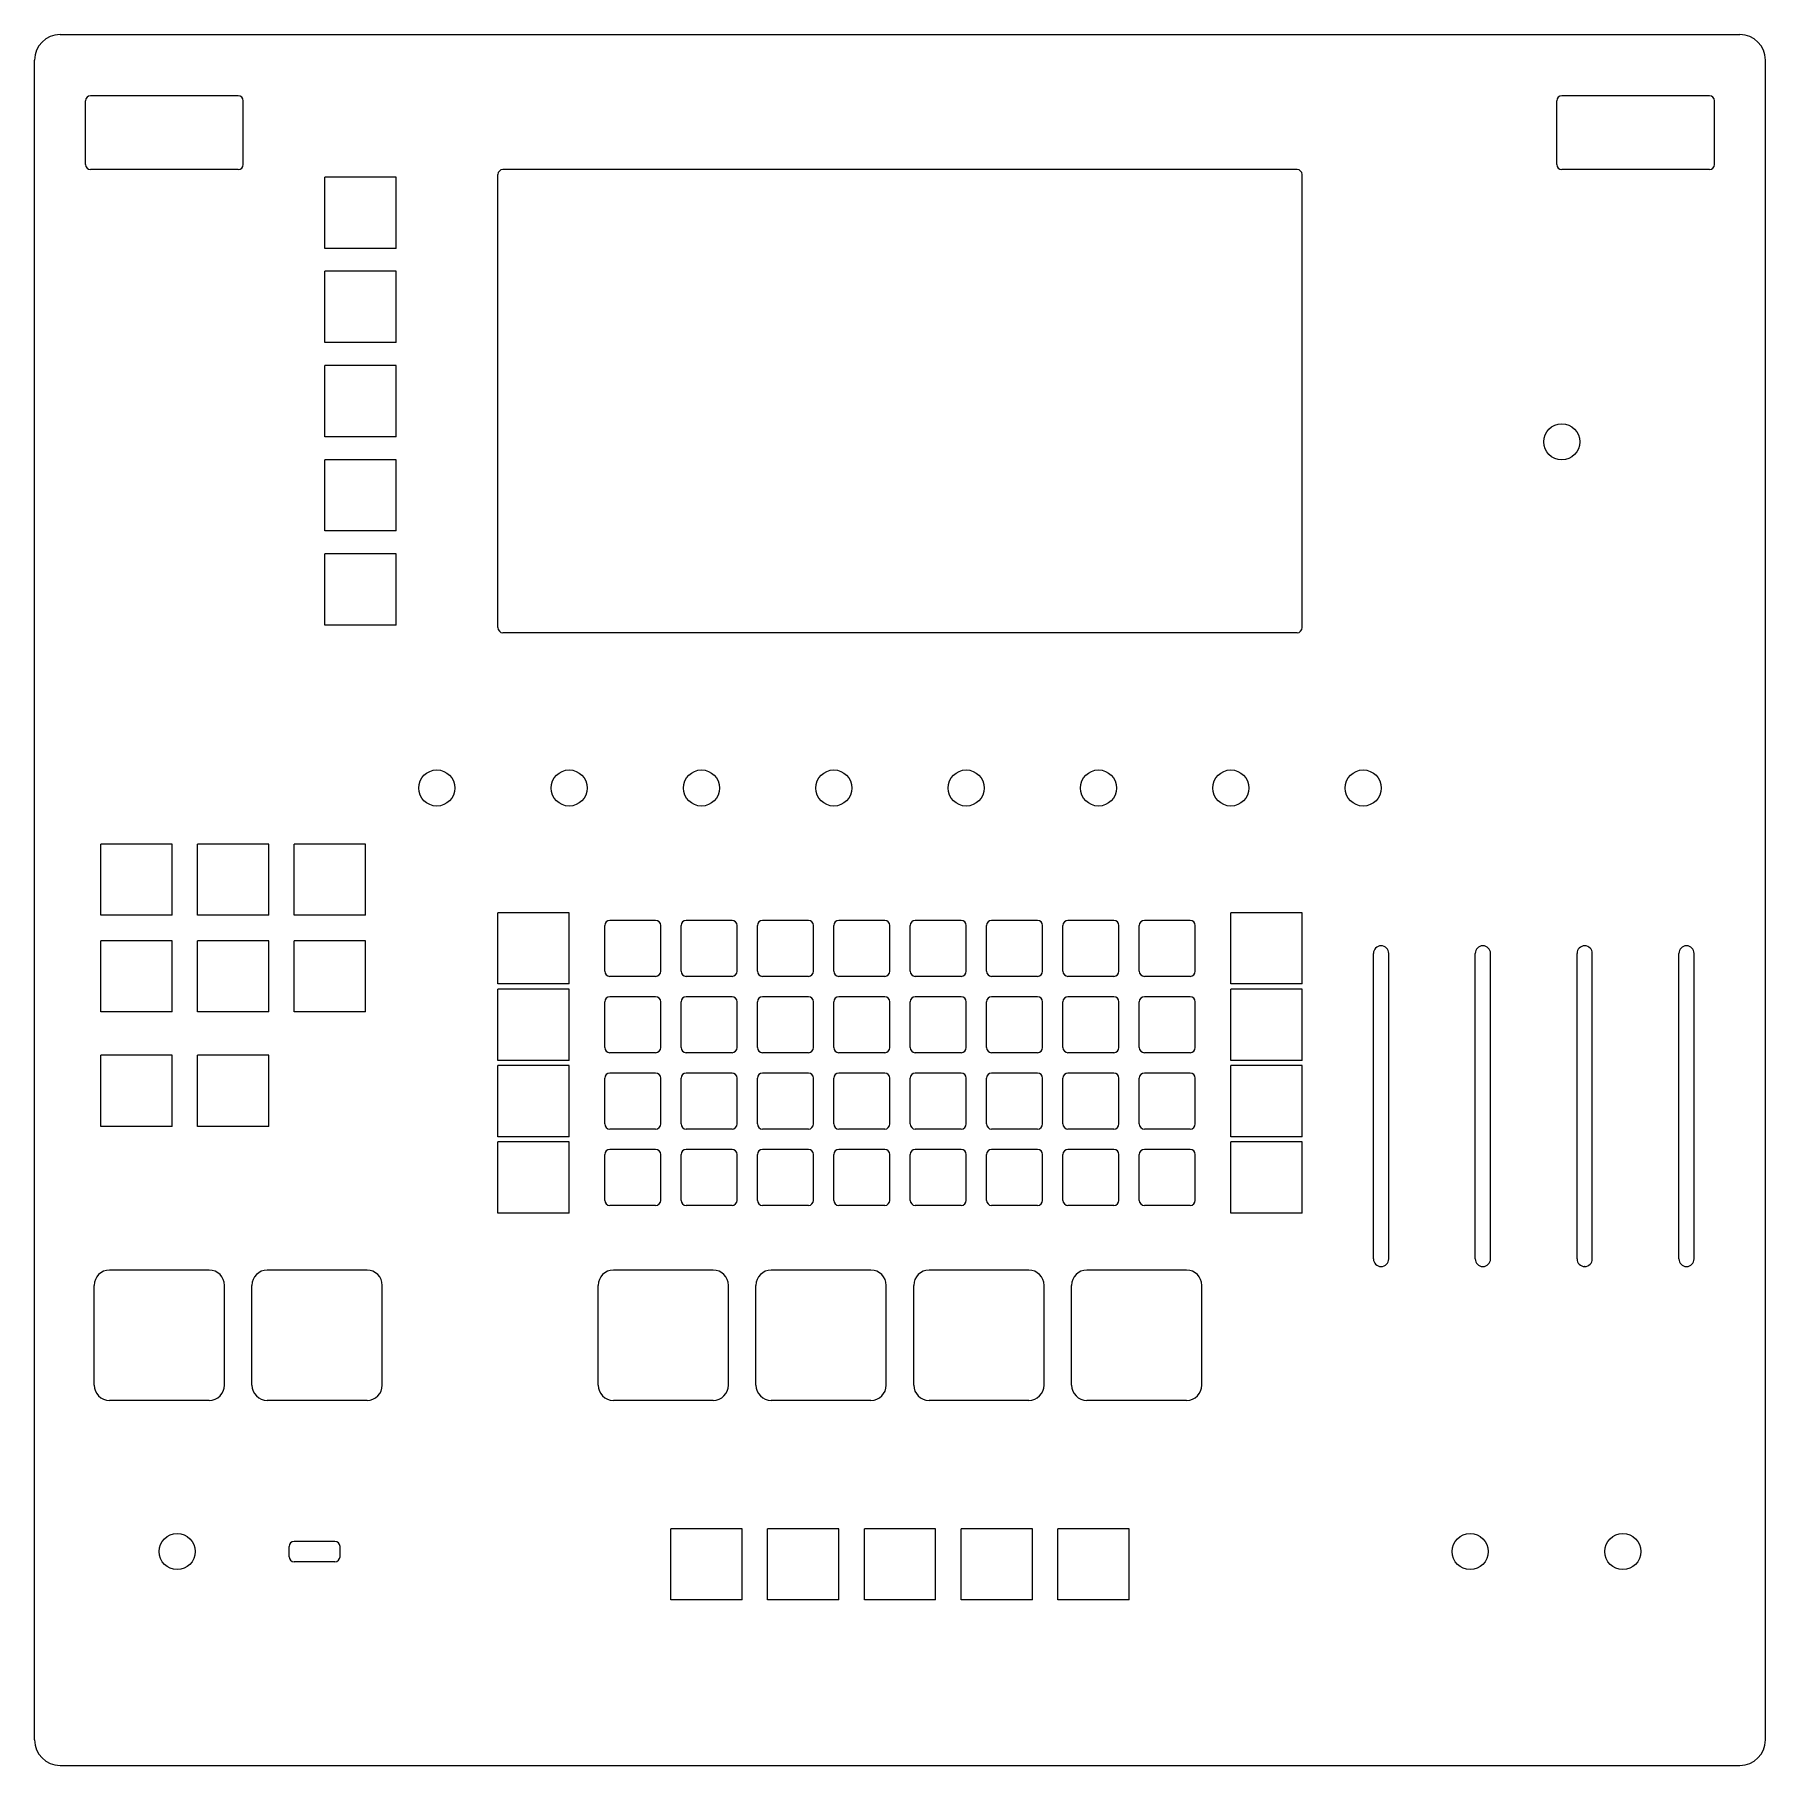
# Model space of a CAD drawing. Header units: millimetres. Extents: x 0 to 340, y 0 to 340.
import ezdxf

# ---------------------------------------------------------------- set-up
doc = ezdxf.new("R2010")
doc.units = ezdxf.units.MM
doc.layers.add('tmp_panel', color=7, linetype='CONTINUOUS')

msp = doc.modelspace()

# ---------------------------------------------------------------- linework, layer by layer
at = {"layer": 'tmp_panel'}
for p, q in [((5, 340, 85), (335, 340, 85)), ((0, 5, 85), (0, 335, 85)), ((340, 5, 85), (340, 335, 85)), ((10, 314.5, 85), (10, 327, 85)), ((40, 328, 85), (11, 328, 85)), ((41, 314.5, 85), (41, 327, 85)), ((299, 314.5, 85), (299, 327, 85)), ((329, 328, 85), (300, 328, 85)), ((330, 314.5, 85), (330, 327, 85)), ((40, 313.5, 85), (11, 313.5, 85)), ((248, 313.5, 85), (92, 313.5, 85)), ((329, 313.5, 85), (300, 313.5, 85)), ((71, 312, 85), (57, 312, 85)), ((57, 298, 85), (57, 312, 85)), ((71, 298, 85), (71, 312, 85)), ((91, 223.5, 85), (91, 312.5, 85)), ((249, 223.5, 85), (249, 312.5, 85)), ((71, 298, 85), (57, 298, 85)), ((71, 293.5, 85), (57, 293.5, 85)), ((57, 279.5, 85), (57, 293.5, 85)), ((71, 279.5, 85), (71, 293.5, 85)), ((71, 279.5, 85), (57, 279.5, 85)), ((71, 275, 85), (57, 275, 85)), ((57, 261, 85), (57, 275, 85)), ((71, 261, 85), (71, 275, 85)), ((71, 261, 85), (57, 261, 85)), ((71, 256.5, 85), (57, 256.5, 85)), ((57, 242.5, 85), (57, 256.5, 85)), ((71, 242.5, 85), (71, 256.5, 85)), ((71, 242.5, 85), (57, 242.5, 85)), ((71, 238, 85), (57, 238, 85)), ((57, 224, 85), (57, 238, 85)), ((71, 224, 85), (71, 238, 85)), ((71, 224, 85), (57, 224, 85)), ((248, 222.5, 85), (92, 222.5, 85)), ((27, 181, 85), (13, 181, 85)), ((13, 167, 85), (13, 181, 85)), ((27, 167, 85), (27, 181, 85)), ((46, 181, 85), (32, 181, 85)), ((32, 167, 85), (32, 181, 85)), ((46, 167, 85), (46, 181, 85)), ((65, 181, 85), (51, 181, 85)), ((51, 167, 85), (51, 181, 85)), ((65, 167, 85), (65, 181, 85)), ((27, 167, 85), (13, 167, 85)), ((46, 167, 85), (32, 167, 85)), ((65, 167, 85), (51, 167, 85)), ((105, 167.5, 85), (91, 167.5, 85)), ((91, 153.5, 85), (91, 167.5, 85)), ((105, 153.5, 85), (105, 167.5, 85)), ((249, 167.5, 85), (235, 167.5, 85)), ((235, 153.5, 85), (235, 167.5, 85)), ((249, 153.5, 85), (249, 167.5, 85)), ((112, 156, 85), (112, 165, 85)), ((122, 166, 85), (113, 166, 85)), ((123, 156, 85), (123, 165, 85)), ((127, 156, 85), (127, 165, 85)), ((137, 166, 85), (128, 166, 85)), ((138, 156, 85), (138, 165, 85)), ((142, 156, 85), (142, 165, 85)), ((152, 166, 85), (143, 166, 85)), ((153, 156, 85), (153, 165, 85)), ((157, 156, 85), (157, 165, 85)), ((167, 166, 85), (158, 166, 85)), ((168, 156, 85), (168, 165, 85)), ((172, 156, 85), (172, 165, 85)), ((182, 166, 85), (173, 166, 85)), ((183, 156, 85), (183, 165, 85)), ((187, 156, 85), (187, 165, 85)), ((197, 166, 85), (188, 166, 85)), ((198, 156, 85), (198, 165, 85)), ((202, 156, 85), (202, 165, 85)), ((212, 166, 85), (203, 166, 85)), ((213, 156, 85), (213, 165, 85)), ((217, 156, 85), (217, 165, 85)), ((227, 166, 85), (218, 166, 85)), ((228, 156, 85), (228, 165, 85)), ((27, 162, 85), (13, 162, 85)), ((13, 148, 85), (13, 162, 85)), ((27, 148, 85), (27, 162, 85)), ((46, 162, 85), (32, 162, 85)), ((32, 148, 85), (32, 162, 85)), ((46, 148, 85), (46, 162, 85)), ((65, 162, 85), (51, 162, 85)), ((51, 148, 85), (51, 162, 85)), ((65, 148, 85), (65, 162, 85)), ((264.51, 161, 85), (264.49, 161, 85)), ((284.51, 161, 85), (284.49, 161, 85)), ((304.51, 161, 85), (304.49, 161, 85)), ((324.51, 161, 85), (324.49, 161, 85)), ((263, 99.49, 85), (263, 159.51, 85)), ((266, 99.49, 85), (266, 159.51, 85)), ((283, 99.49, 85), (283, 159.51, 85)), ((286, 99.49, 85), (286, 159.51, 85)), ((303, 99.49, 85), (303, 159.51, 85)), ((306, 99.49, 85), (306, 159.51, 85)), ((323, 99.49, 85), (323, 159.51, 85)), ((326, 99.49, 85), (326, 159.51, 85)), ((105, 153.5, 85), (91, 153.5, 85)), ((122, 155, 85), (113, 155, 85)), ((137, 155, 85), (128, 155, 85)), ((152, 155, 85), (143, 155, 85)), ((167, 155, 85), (158, 155, 85)), ((182, 155, 85), (173, 155, 85)), ((197, 155, 85), (188, 155, 85)), ((212, 155, 85), (203, 155, 85)), ((227, 155, 85), (218, 155, 85)), ((249, 153.5, 85), (235, 153.5, 85)), ((105, 152.5, 85), (91, 152.5, 85)), ((91, 138.5, 85), (91, 152.5, 85)), ((105, 138.5, 85), (105, 152.5, 85)), ((112, 141, 85), (112, 150, 85)), ((122, 151, 85), (113, 151, 85)), ((123, 141, 85), (123, 150, 85)), ((127, 141, 85), (127, 150, 85)), ((137, 151, 85), (128, 151, 85)), ((138, 141, 85), (138, 150, 85)), ((142, 141, 85), (142, 150, 85)), ((152, 151, 85), (143, 151, 85)), ((153, 141, 85), (153, 150, 85)), ((157, 141, 85), (157, 150, 85)), ((167, 151, 85), (158, 151, 85)), ((168, 141, 85), (168, 150, 85)), ((172, 141, 85), (172, 150, 85)), ((182, 151, 85), (173, 151, 85)), ((183, 141, 85), (183, 150, 85)), ((187, 141, 85), (187, 150, 85)), ((197, 151, 85), (188, 151, 85)), ((198, 141, 85), (198, 150, 85)), ((202, 141, 85), (202, 150, 85)), ((212, 151, 85), (203, 151, 85)), ((213, 141, 85), (213, 150, 85)), ((217, 141, 85), (217, 150, 85)), ((227, 151, 85), (218, 151, 85)), ((228, 141, 85), (228, 150, 85)), ((249, 152.5, 85), (235, 152.5, 85)), ((235, 138.5, 85), (235, 152.5, 85)), ((249, 138.5, 85), (249, 152.5, 85)), ((27, 148, 85), (13, 148, 85)), ((46, 148, 85), (32, 148, 85)), ((65, 148, 85), (51, 148, 85)), ((27, 139.5, 85), (13, 139.5, 85)), ((13, 125.5, 85), (13, 139.5, 85)), ((27, 125.5, 85), (27, 139.5, 85)), ((46, 139.5, 85), (32, 139.5, 85)), ((32, 125.5, 85), (32, 139.5, 85)), ((46, 125.5, 85), (46, 139.5, 85)), ((122, 140, 85), (113, 140, 85)), ((137, 140, 85), (128, 140, 85)), ((152, 140, 85), (143, 140, 85)), ((167, 140, 85), (158, 140, 85)), ((182, 140, 85), (173, 140, 85)), ((197, 140, 85), (188, 140, 85)), ((212, 140, 85), (203, 140, 85)), ((227, 140, 85), (218, 140, 85)), ((105, 138.5, 85), (91, 138.5, 85)), ((105, 137.5, 85), (91, 137.5, 85)), ((91, 123.5, 85), (91, 137.5, 85)), ((105, 123.5, 85), (105, 137.5, 85)), ((122, 136, 85), (113, 136, 85)), ((137, 136, 85), (128, 136, 85)), ((152, 136, 85), (143, 136, 85)), ((167, 136, 85), (158, 136, 85)), ((182, 136, 85), (173, 136, 85)), ((197, 136, 85), (188, 136, 85)), ((212, 136, 85), (203, 136, 85)), ((227, 136, 85), (218, 136, 85)), ((249, 138.5, 85), (235, 138.5, 85)), ((249, 137.5, 85), (235, 137.5, 85)), ((235, 123.5, 85), (235, 137.5, 85)), ((249, 123.5, 85), (249, 137.5, 85)), ((112, 126, 85), (112, 135, 85)), ((123, 126, 85), (123, 135, 85)), ((127, 126, 85), (127, 135, 85)), ((138, 126, 85), (138, 135, 85)), ((142, 126, 85), (142, 135, 85)), ((153, 126, 85), (153, 135, 85)), ((157, 126, 85), (157, 135, 85)), ((168, 126, 85), (168, 135, 85)), ((172, 126, 85), (172, 135, 85)), ((183, 126, 85), (183, 135, 85)), ((187, 126, 85), (187, 135, 85)), ((198, 126, 85), (198, 135, 85)), ((202, 126, 85), (202, 135, 85)), ((213, 126, 85), (213, 135, 85)), ((217, 126, 85), (217, 135, 85)), ((228, 126, 85), (228, 135, 85)), ((27, 125.5, 85), (13, 125.5, 85)), ((46, 125.5, 85), (32, 125.5, 85)), ((105, 123.5, 85), (91, 123.5, 85)), ((105, 122.5, 85), (91, 122.5, 85)), ((91, 108.5, 85), (91, 122.5, 85)), ((105, 108.5, 85), (105, 122.5, 85)), ((122, 125, 85), (113, 125, 85)), ((137, 125, 85), (128, 125, 85)), ((152, 125, 85), (143, 125, 85)), ((167, 125, 85), (158, 125, 85)), ((182, 125, 85), (173, 125, 85)), ((197, 125, 85), (188, 125, 85)), ((212, 125, 85), (203, 125, 85)), ((227, 125, 85), (218, 125, 85)), ((249, 123.5, 85), (235, 123.5, 85)), ((249, 122.5, 85), (235, 122.5, 85)), ((235, 108.5, 85), (235, 122.5, 85)), ((249, 108.5, 85), (249, 122.5, 85)), ((112, 111, 85), (112, 120, 85)), ((122, 121, 85), (113, 121, 85)), ((123, 111, 85), (123, 120, 85)), ((127, 111, 85), (127, 120, 85)), ((137, 121, 85), (128, 121, 85)), ((138, 111, 85), (138, 120, 85)), ((142, 111, 85), (142, 120, 85)), ((152, 121, 85), (143, 121, 85)), ((153, 111, 85), (153, 120, 85)), ((157, 111, 85), (157, 120, 85)), ((167, 121, 85), (158, 121, 85)), ((168, 111, 85), (168, 120, 85)), ((172, 111, 85), (172, 120, 85)), ((182, 121, 85), (173, 121, 85)), ((183, 111, 85), (183, 120, 85)), ((187, 111, 85), (187, 120, 85)), ((197, 121, 85), (188, 121, 85)), ((198, 111, 85), (198, 120, 85)), ((202, 111, 85), (202, 120, 85)), ((212, 121, 85), (203, 121, 85)), ((213, 111, 85), (213, 120, 85)), ((217, 111, 85), (217, 120, 85)), ((227, 121, 85), (218, 121, 85)), ((228, 111, 85), (228, 120, 85)), ((122, 110, 85), (113, 110, 85)), ((137, 110, 85), (128, 110, 85)), ((152, 110, 85), (143, 110, 85)), ((167, 110, 85), (158, 110, 85)), ((182, 110, 85), (173, 110, 85)), ((197, 110, 85), (188, 110, 85)), ((212, 110, 85), (203, 110, 85)), ((227, 110, 85), (218, 110, 85)), ((105, 108.5, 85), (91, 108.5, 85)), ((249, 108.5, 85), (235, 108.5, 85)), ((34.3, 97.3, 85), (14.7, 97.3, 85)), ((65.3, 97.3, 85), (45.7, 97.3, 85)), ((133.3, 97.3, 85), (113.7, 97.3, 85)), ((164.3, 97.3, 85), (144.7, 97.3, 85)), ((195.3, 97.3, 85), (175.7, 97.3, 85)), ((226.3, 97.3, 85), (206.7, 97.3, 85)), ((264.51, 98, 85), (264.49, 98, 85)), ((284.51, 98, 85), (284.49, 98, 85)), ((304.51, 98, 85), (304.49, 98, 85)), ((324.51, 98, 85), (324.49, 98, 85)), ((11.7, 74.7, 85), (11.7, 94.3, 85)), ((37.3, 74.7, 85), (37.3, 94.3, 85)), ((42.7, 74.7, 85), (42.7, 94.3, 85)), ((68.3, 74.7, 85), (68.3, 94.3, 85)), ((110.7, 74.7, 85), (110.7, 94.3, 85)), ((136.3, 74.7, 85), (136.3, 94.3, 85)), ((141.7, 74.7, 85), (141.7, 94.3, 85)), ((167.3, 74.7, 85), (167.3, 94.3, 85)), ((172.7, 74.7, 85), (172.7, 94.3, 85)), ((198.3, 74.7, 85), (198.3, 94.3, 85)), ((203.7, 74.7, 85), (203.7, 94.3, 85)), ((229.3, 74.7, 85), (229.3, 94.3, 85)), ((34.3, 71.7, 85), (14.7, 71.7, 85)), ((65.3, 71.7, 85), (45.7, 71.7, 85)), ((133.3, 71.7, 85), (113.7, 71.7, 85)), ((164.3, 71.7, 85), (144.7, 71.7, 85)), ((195.3, 71.7, 85), (175.7, 71.7, 85)), ((226.3, 71.7, 85), (206.7, 71.7, 85)), ((139, 46.5, 85), (125, 46.5, 85)), ((125, 32.5, 85), (125, 46.5, 85)), ((139, 32.5, 85), (139, 46.5, 85)), ((158, 46.5, 85), (144, 46.5, 85)), ((144, 32.5, 85), (144, 46.5, 85)), ((158, 32.5, 85), (158, 46.5, 85)), ((177, 46.5, 85), (163, 46.5, 85)), ((163, 32.5, 85), (163, 46.5, 85)), ((177, 32.5, 85), (177, 46.5, 85)), ((196, 46.5, 85), (182, 46.5, 85)), ((182, 32.5, 85), (182, 46.5, 85)), ((196, 32.5, 85), (196, 46.5, 85)), ((215, 46.5, 85), (201, 46.5, 85)), ((201, 32.5, 85), (201, 46.5, 85)), ((215, 32.5, 85), (215, 46.5, 85)), ((50, 41, 85), (50, 43, 85)), ((59, 44, 85), (51, 44, 85)), ((60, 41, 85), (60, 43, 85)), ((59, 40, 85), (51, 40, 85)), ((139, 32.5, 85), (125, 32.5, 85)), ((158, 32.5, 85), (144, 32.5, 85)), ((177, 32.5, 85), (163, 32.5, 85)), ((196, 32.5, 85), (182, 32.5, 85)), ((215, 32.5, 85), (201, 32.5, 85)), ((5, 0, 85), (335, 0, 85))]:
    msp.add_line(p, q, dxfattribs=at)
for centre in [(300, 260, 85), (79, 192, 85), (105, 192, 85), (131, 192, 85), (157, 192, 85), (183, 192, 85), (209, 192, 85), (235, 192, 85), (261, 192, 85), (28, 42, 85), (282, 42, 85), (312, 42, 85)]:
    msp.add_circle(centre, 3.55, dxfattribs=at)
for centre, radius, start, end in [((5, 335, 85), 5, 90, 180), ((335, 335, 85), 5, 0, 90), ((11, 327, 85), 1, 90, 180), ((40, 327, 85), 1, 0, 90), ((300, 327, 85), 1, 90, 180), ((329, 327, 85), 1, 0, 90), ((11, 314.5, 85), 1, 180, -90), ((40, 314.5, 85), 1, -90, 0), ((92, 312.5, 85), 1, 90, 180), ((248, 312.5, 85), 1, 0, 90), ((300, 314.5, 85), 1, 180, -90), ((329, 314.5, 85), 1, -90, 0), ((92, 223.5, 85), 1, 180, -90), ((248, 223.5, 85), 1, -90, 0), ((113, 165, 85), 1, 90, 180), ((122, 165, 85), 1, 0, 90), ((128, 165, 85), 1, 90, 180), ((137, 165, 85), 1, 0, 90), ((143, 165, 85), 1, 90, 180), ((152, 165, 85), 1, 0, 90), ((158, 165, 85), 1, 90, 180), ((167, 165, 85), 1, 0, 90), ((173, 165, 85), 1, 90, 180), ((182, 165, 85), 1, 0, 90), ((188, 165, 85), 1, 90, 180), ((197, 165, 85), 1, 0, 90), ((203, 165, 85), 1, 90, 180), ((212, 165, 85), 1, 0, 90), ((218, 165, 85), 1, 90, 180), ((227, 165, 85), 1, 0, 90), ((264.49, 159.51, 85), 1.49, 90, 180), ((264.51, 159.51, 85), 1.49, 0, 90), ((284.49, 159.51, 85), 1.49, 90, 180), ((284.51, 159.51, 85), 1.49, 0, 90), ((304.49, 159.51, 85), 1.49, 90, 180), ((304.51, 159.51, 85), 1.49, 0, 90), ((324.49, 159.51, 85), 1.49, 90, 180), ((324.51, 159.51, 85), 1.49, 0, 90), ((113, 156, 85), 1, 180, -90), ((122, 156, 85), 1, -90, 0), ((128, 156, 85), 1, 180, -90), ((137, 156, 85), 1, -90, 0), ((143, 156, 85), 1, 180, -90), ((152, 156, 85), 1, -90, 0), ((158, 156, 85), 1, 180, -90), ((167, 156, 85), 1, -90, 0), ((173, 156, 85), 1, 180, -90), ((182, 156, 85), 1, -90, 0), ((188, 156, 85), 1, 180, -90), ((197, 156, 85), 1, -90, 0), ((203, 156, 85), 1, 180, -90), ((212, 156, 85), 1, -90, 0), ((218, 156, 85), 1, 180, -90), ((227, 156, 85), 1, -90, 0), ((113, 150, 85), 1, 90, 180), ((122, 150, 85), 1, 0, 90), ((128, 150, 85), 1, 90, 180), ((137, 150, 85), 1, 0, 90), ((143, 150, 85), 1, 90, 180), ((152, 150, 85), 1, 0, 90), ((158, 150, 85), 1, 90, 180), ((167, 150, 85), 1, 0, 90), ((173, 150, 85), 1, 90, 180), ((182, 150, 85), 1, 0, 90), ((188, 150, 85), 1, 90, 180), ((197, 150, 85), 1, 0, 90), ((203, 150, 85), 1, 90, 180), ((212, 150, 85), 1, 0, 90), ((218, 150, 85), 1, 90, 180), ((227, 150, 85), 1, 0, 90), ((113, 141, 85), 1, 180, -90), ((122, 141, 85), 1, -90, 0), ((128, 141, 85), 1, 180, -90), ((137, 141, 85), 1, -90, 0), ((143, 141, 85), 1, 180, -90), ((152, 141, 85), 1, -90, 0), ((158, 141, 85), 1, 180, -90), ((167, 141, 85), 1, -90, 0), ((173, 141, 85), 1, 180, -90), ((182, 141, 85), 1, -90, 0), ((188, 141, 85), 1, 180, -90), ((197, 141, 85), 1, -90, 0), ((203, 141, 85), 1, 180, -90), ((212, 141, 85), 1, -90, 0), ((218, 141, 85), 1, 180, -90), ((227, 141, 85), 1, -90, 0), ((113, 135, 85), 1, 90, 180), ((122, 135, 85), 1, 0, 90), ((128, 135, 85), 1, 90, 180), ((137, 135, 85), 1, 0, 90), ((143, 135, 85), 1, 90, 180), ((152, 135, 85), 1, 0, 90), ((158, 135, 85), 1, 90, 180), ((167, 135, 85), 1, 0, 90), ((173, 135, 85), 1, 90, 180), ((182, 135, 85), 1, 0, 90), ((188, 135, 85), 1, 90, 180), ((197, 135, 85), 1, 0, 90), ((203, 135, 85), 1, 90, 180), ((212, 135, 85), 1, 0, 90), ((218, 135, 85), 1, 90, 180), ((227, 135, 85), 1, 0, 90), ((113, 126, 85), 1, 180, -90), ((122, 126, 85), 1, -90, 0), ((128, 126, 85), 1, 180, -90), ((137, 126, 85), 1, -90, 0), ((143, 126, 85), 1, 180, -90), ((152, 126, 85), 1, -90, 0), ((158, 126, 85), 1, 180, -90), ((167, 126, 85), 1, -90, 0), ((173, 126, 85), 1, 180, -90), ((182, 126, 85), 1, -90, 0), ((188, 126, 85), 1, 180, -90), ((197, 126, 85), 1, -90, 0), ((203, 126, 85), 1, 180, -90), ((212, 126, 85), 1, -90, 0), ((218, 126, 85), 1, 180, -90), ((227, 126, 85), 1, -90, 0), ((113, 120, 85), 1, 90, 180), ((122, 120, 85), 1, 0, 90), ((128, 120, 85), 1, 90, 180), ((137, 120, 85), 1, 0, 90), ((143, 120, 85), 1, 90, 180), ((152, 120, 85), 1, 0, 90), ((158, 120, 85), 1, 90, 180), ((167, 120, 85), 1, 0, 90), ((173, 120, 85), 1, 90, 180), ((182, 120, 85), 1, 0, 90), ((188, 120, 85), 1, 90, 180), ((197, 120, 85), 1, 0, 90), ((203, 120, 85), 1, 90, 180), ((212, 120, 85), 1, 0, 90), ((218, 120, 85), 1, 90, 180), ((227, 120, 85), 1, 0, 90), ((113, 111, 85), 1, 180, -90), ((122, 111, 85), 1, -90, 0), ((128, 111, 85), 1, 180, -90), ((137, 111, 85), 1, -90, 0), ((143, 111, 85), 1, 180, -90), ((152, 111, 85), 1, -90, 0), ((158, 111, 85), 1, 180, -90), ((167, 111, 85), 1, -90, 0), ((173, 111, 85), 1, 180, -90), ((182, 111, 85), 1, -90, 0), ((188, 111, 85), 1, 180, -90), ((197, 111, 85), 1, -90, 0), ((203, 111, 85), 1, 180, -90), ((212, 111, 85), 1, -90, 0), ((218, 111, 85), 1, 180, -90), ((227, 111, 85), 1, -90, 0), ((264.49, 99.49, 85), 1.49, 180, -90), ((264.51, 99.49, 85), 1.49, -90, 0), ((284.49, 99.49, 85), 1.49, 180, -90), ((284.51, 99.49, 85), 1.49, -90, 0), ((304.49, 99.49, 85), 1.49, 180, -90), ((304.51, 99.49, 85), 1.49, -90, 0), ((324.49, 99.49, 85), 1.49, 180, -90), ((324.51, 99.49, 85), 1.49, -90, 0), ((14.7, 94.3, 85), 3, 90, 180), ((34.3, 94.3, 85), 3, 0, 90), ((45.7, 94.3, 85), 3, 90, 180), ((65.3, 94.3, 85), 3, 0, 90), ((113.7, 94.3, 85), 3, 90, 180), ((133.3, 94.3, 85), 3, 0, 90), ((144.7, 94.3, 85), 3, 90, 180), ((164.3, 94.3, 85), 3, 0, 90), ((175.7, 94.3, 85), 3, 90, 180), ((195.3, 94.3, 85), 3, 0, 90), ((206.7, 94.3, 85), 3, 90, 180), ((226.3, 94.3, 85), 3, 0, 90), ((14.7, 74.7, 85), 3, 180, -90), ((34.3, 74.7, 85), 3, -90, 0), ((45.7, 74.7, 85), 3, 180, -90), ((65.3, 74.7, 85), 3, -90, 0), ((113.7, 74.7, 85), 3, 180, -90), ((133.3, 74.7, 85), 3, -90, 0), ((144.7, 74.7, 85), 3, 180, -90), ((164.3, 74.7, 85), 3, -90, 0), ((175.7, 74.7, 85), 3, 180, -90), ((195.3, 74.7, 85), 3, -90, 0), ((206.7, 74.7, 85), 3, 180, -90), ((226.3, 74.7, 85), 3, -90, 0), ((51, 43, 85), 1, 90, 180), ((51, 41, 85), 1, 180, -90), ((59, 43, 85), 1, 0, 90), ((59, 41, 85), 1, -90, 0), ((5, 5, 85), 5, 180, -90), ((335, 5, 85), 5, -90, 0)]:
    msp.add_arc(centre, radius, start, end, dxfattribs=at)

doc.saveas('drawing.dxf')
